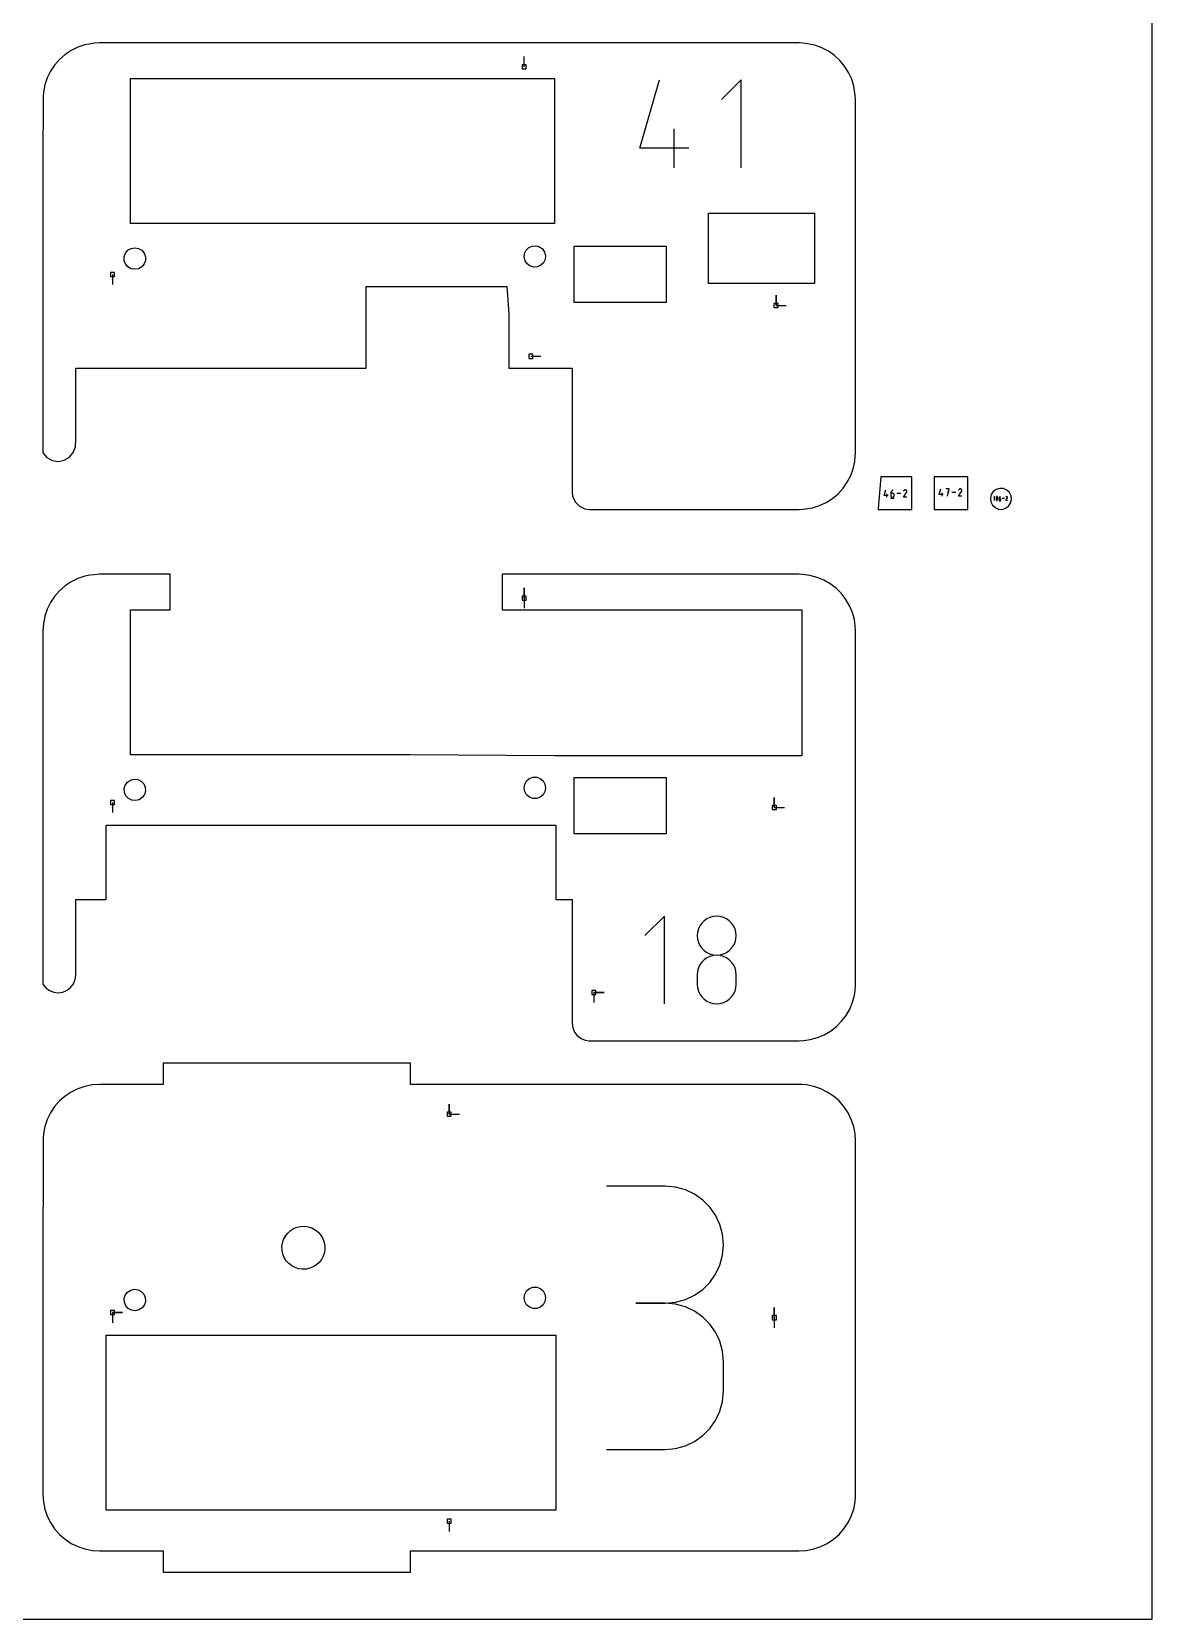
# Model space of a CAD drawing. Extents: x 0 to 400, y 0 to 400.
# Drawn here: x 241.4 to 400, y 0 to 224.6 of the extents above; entities that cross this region are included whole.
import ezdxf

# ---------------------------------------------------------------- set-up
doc = ezdxf.new("R2010")
doc.units = 0

msp = doc.modelspace()

# ---------------------------------------------------------------- linework, layer by layer
at = {"layer": 'annotation', "color": 1}
for p, q in [((311.11311, 219.651204), (311.11311, 221.079954)), ((327.50184, 208.132942), (330.25623, 217.792783)), ((341.818477, 217.792783), (339.057076, 215.030603)), ((341.818477, 205.371541), (341.818477, 217.792783)), ((332.33137, 205.371541), (332.33137, 210.888112)), ((334.398721, 208.132942), (327.50184, 208.132942)), ((252.850612, 190.255632), (252.850612, 188.826882)), ((346.755607, 185.887783), (346.755607, 187.316533)), ((346.755607, 185.887783), (346.755607, 187.316533)), ((346.755607, 187.316533), (346.755607, 185.887783)), ((346.755607, 185.887783), (348.184357, 185.887783)), ((312.040513, 178.684383), (313.469263, 178.684383)), ((362.047242, 158.976022), (362.275859, 159.777797)), ((363.050075, 159.518721), (363.02617, 159.455329)), ((363.082471, 159.577722), (363.050075, 159.518721)), ((363.122741, 159.631502), (363.082471, 159.577722)), ((363.170267, 159.679229), (363.122741, 159.631502)), ((363.22443, 159.720074), (363.170267, 159.679229)), ((363.284614, 159.753207), (363.22443, 159.720074)), ((363.350199, 159.777797), (363.284614, 159.753207)), ((363.350199, 159.777797), (363.350199, 159.777797)), ((364.831922, 159.663157), (364.801858, 159.605486)), ((364.85578, 159.696989), (364.831922, 159.663157)), ((364.884405, 159.72523), (364.85578, 159.696989)), ((364.916925, 159.747655), (364.884405, 159.72523)), ((364.952471, 159.764038), (364.916925, 159.747655)), ((364.990171, 159.774153), (364.952471, 159.764038)), ((365.029155, 159.777772), (364.990171, 159.774153)), ((365.068553, 159.774671), (365.029155, 159.777772)), ((365.107493, 159.764623), (365.068553, 159.774671)), ((365.145106, 159.747402), (365.107493, 159.764623)), ((365.178747, 159.723514), (365.145106, 159.747402)), ((365.145106, 159.747402), (365.145106, 159.747402)), ((365.206874, 159.694848), (365.178747, 159.723514)), ((365.229238, 159.662283), (365.206874, 159.694848)), ((365.228381, 159.434217), (365.24585, 159.471726)), ((365.245588, 159.626698), (365.229238, 159.662283)), ((365.255675, 159.588972), (365.245588, 159.626698)), ((365.24585, 159.471726), (365.256056, 159.510607)), ((365.259247, 159.549982), (365.255675, 159.588972)), ((365.256056, 159.510607), (365.259247, 159.549982)), ((369.845343, 159.125179), (370.07396, 159.926955)), ((371.262836, 159.926955), (370.804373, 159.926955)), ((371.033637, 158.895981), (371.262836, 159.926955)), ((372.599895, 158.895972), (373.022991, 159.577103)), ((372.630606, 159.812315), (372.600541, 159.754643)), ((372.654464, 159.846146), (372.630606, 159.812315)), ((372.683089, 159.874387), (372.654464, 159.846146)), ((372.715609, 159.896813), (372.683089, 159.874387)), ((372.751154, 159.913195), (372.715609, 159.896813)), ((372.788855, 159.92331), (372.751154, 159.913195)), ((372.827839, 159.926929), (372.788855, 159.92331)), ((372.867236, 159.923828), (372.827839, 159.926929)), ((372.906177, 159.91378), (372.867236, 159.923828)), ((372.94379, 159.896559), (372.906177, 159.91378)), ((372.977431, 159.872671), (372.94379, 159.896559)), ((372.94379, 159.896559), (372.94379, 159.896559)), ((373.005558, 159.844005), (372.977431, 159.872671)), ((373.027922, 159.81144), (373.005558, 159.844005)), ((373.022991, 159.577103), (373.023497, 159.577729)), ((373.022991, 159.577103), (373.022991, 159.577103)), ((373.023497, 159.577729), (373.023982, 159.57836)), ((373.023982, 159.57836), (373.024449, 159.579002)), ((373.024449, 159.579002), (373.024903, 159.57966)), ((373.024903, 159.57966), (373.025345, 159.580339)), ((373.025345, 159.580339), (373.025778, 159.581044)), ((373.025778, 159.581044), (373.026208, 159.581782)), ((373.026208, 159.581782), (373.026635, 159.582557)), ((373.026635, 159.582557), (373.027064, 159.583374)), ((373.027064, 159.583374), (373.044534, 159.620883)), ((373.027064, 159.583374), (373.027064, 159.583374)), ((373.044272, 159.775856), (373.027922, 159.81144)), ((373.054358, 159.738129), (373.044272, 159.775856)), ((373.044534, 159.620883), (373.054739, 159.659764)), ((373.057931, 159.699139), (373.054358, 159.738129)), ((373.054739, 159.659764), (373.057931, 159.699139)), ((362.619689, 158.976022), (362.047242, 158.976022)), ((362.448097, 158.746824), (362.448097, 159.204704)), ((362.97763, 158.617952), (363.493117, 158.617952)), ((363.011373, 159.388375), (363.006304, 159.318689)), ((363.006304, 159.318689), (363.006304, 158.976022)), ((363.235244, 159.318689), (363.006304, 159.318689)), ((363.006304, 158.976022), (363.006304, 158.976022)), ((363.006304, 158.976022), (363.01, 158.934838)), ((363.01, 158.934838), (363.020654, 158.89607)), ((363.02617, 159.455329), (363.011373, 159.388375)), ((363.020654, 158.89607), (363.037613, 158.860366)), ((363.037613, 158.860366), (363.060225, 158.828375)), ((363.060225, 158.828375), (363.087838, 158.800746)), ((363.087838, 158.800746), (363.119798, 158.778128)), ((363.119798, 158.778128), (363.155454, 158.761169)), ((363.155454, 158.761169), (363.194154, 158.750518)), ((363.194154, 158.750518), (363.235244, 158.746824)), ((363.27642, 159.315014), (363.235244, 159.318689)), ((363.235244, 158.746824), (363.27642, 158.750518)), ((363.235244, 158.746824), (363.235244, 158.746824)), ((363.315164, 159.304417), (363.27642, 159.315014)), ((363.27642, 158.750518), (363.315164, 158.761169)), ((363.350834, 159.287535), (363.315164, 159.304417)), ((363.315164, 158.761169), (363.350834, 158.778128)), ((363.382783, 159.265009), (363.350834, 159.287535)), ((363.350834, 158.778128), (363.382783, 158.800746)), ((363.410369, 159.237477), (363.382783, 159.265009)), ((363.382783, 158.800746), (363.410369, 158.828375)), ((363.432947, 159.205578), (363.410369, 159.237477)), ((363.410369, 158.828375), (363.432947, 158.860366)), ((363.449871, 159.169951), (363.432947, 159.205578)), ((363.432947, 158.860366), (363.449871, 158.89607)), ((363.460499, 159.131236), (363.449871, 159.169951)), ((363.449871, 158.89607), (363.460499, 158.934838)), ((363.464184, 159.090072), (363.460499, 159.131236)), ((363.460499, 158.934838), (363.464184, 158.976022)), ((363.464184, 158.976022), (363.464184, 159.090072)), ((363.464184, 159.090072), (363.464184, 159.090072)), ((364.414615, 159.262311), (363.850896, 159.262311)), ((364.801211, 158.746815), (365.224308, 159.427946)), ((365.259091, 158.746815), (364.801211, 158.746815)), ((365.224308, 159.427946), (365.224813, 159.428572)), ((365.224308, 159.427946), (365.224308, 159.427946)), ((365.224813, 159.428572), (365.225298, 159.429203)), ((365.225298, 159.429203), (365.225766, 159.429845)), ((365.225766, 159.429845), (365.226219, 159.430503)), ((365.226219, 159.430503), (365.226661, 159.431182)), ((365.226661, 159.431182), (365.227095, 159.431887)), ((365.227095, 159.431887), (365.227524, 159.432625)), ((365.227524, 159.432625), (365.227952, 159.4334)), ((365.227952, 159.4334), (365.228381, 159.434217)), ((365.228381, 159.434217), (365.228381, 159.434217)), ((370.417791, 159.125179), (369.845343, 159.125179)), ((370.246199, 158.895981), (370.246199, 159.353861)), ((371.262836, 159.467846), (371.033637, 159.467846)), ((372.213299, 159.411468), (371.64958, 159.411468)), ((373.057775, 158.895972), (372.599895, 158.895972)), ((377.688707, 158.834412), (377.568646, 158.714317)), ((377.688707, 158.294358), (377.688707, 158.834412)), ((377.896427, 158.641764), (377.891252, 158.590044)), ((377.891252, 158.590044), (377.891252, 158.53811)), ((377.891252, 158.53811), (377.896427, 158.486362)), ((377.906778, 158.692871), (377.896427, 158.641764)), ((377.896427, 158.486362), (377.906778, 158.4352)), ((377.922305, 158.742965), (377.906778, 158.692871)), ((377.906778, 158.4352), (377.922305, 158.385023)), ((377.943006, 158.791648), (377.922305, 158.742965)), ((377.922305, 158.385023), (377.943006, 158.336229)), ((377.949978, 158.803241), (377.943006, 158.791648)), ((377.943006, 158.791648), (377.943006, 158.791648)), ((377.943006, 158.336229), (377.943006, 158.336229)), ((377.943006, 158.336229), (377.945642, 158.331316)), ((377.945642, 158.331316), (377.948619, 158.326632)), ((377.948619, 158.326632), (377.951925, 158.322193)), ((377.958666, 158.813121), (377.949978, 158.803241)), ((377.951925, 158.322193), (377.955547, 158.318012)), ((377.955547, 158.318012), (377.959472, 158.314104)), ((377.968784, 158.821191), (377.958666, 158.813121)), ((377.959472, 158.314104), (377.963688, 158.310482)), ((377.963688, 158.310482), (377.968183, 158.307162)), ((377.968183, 158.307162), (377.972944, 158.304157)), ((377.980042, 158.827356), (377.968784, 158.821191)), ((377.972944, 158.304157), (377.977958, 158.301481)), ((377.977958, 158.301481), (377.977958, 158.301481)), ((377.977958, 158.301481), (377.990509, 158.296789)), ((377.992155, 158.831521), (377.980042, 158.827356)), ((377.990509, 158.296789), (378.003382, 158.294458)), ((378.004834, 158.833589), (377.992155, 158.831521)), ((378.003382, 158.294458), (378.016285, 158.294393)), ((378.017791, 158.833466), (378.004834, 158.833589)), ((378.016285, 158.294393), (378.028927, 158.296498)), ((378.030739, 158.831055), (378.017791, 158.833466)), ((378.028927, 158.296498), (378.041017, 158.30068)), ((378.04339, 158.826261), (378.030739, 158.831055)), ((378.041017, 158.30068), (378.052264, 158.306842)), ((378.048233, 158.823716), (378.04339, 158.826261)), ((378.04339, 158.826261), (378.04339, 158.826261)), ((378.052881, 158.820793), (378.048233, 158.823716)), ((378.052264, 158.306842), (378.062377, 158.31489)), ((378.05731, 158.817514), (378.052881, 158.820793)), ((378.061498, 158.813904), (378.05731, 158.817514)), ((378.065423, 158.809985), (378.061498, 158.813904)), ((378.062377, 158.31489), (378.071065, 158.324729)), ((378.069062, 158.80578), (378.065423, 158.809985)), ((378.072392, 158.801312), (378.069062, 158.80578)), ((378.071065, 158.324729), (378.078037, 158.336263)), ((378.075392, 158.796605), (378.072392, 158.801312)), ((378.078037, 158.791682), (378.075392, 158.796605)), ((378.098839, 158.742899), (378.078037, 158.791682)), ((378.078037, 158.791682), (378.078037, 158.791682)), ((378.078037, 158.336263), (378.098839, 158.384956)), ((378.078037, 158.336263), (378.078037, 158.336263)), ((378.114441, 158.692729), (378.098839, 158.742899)), ((378.098839, 158.384956), (378.114441, 158.435058)), ((378.124842, 158.641572), (378.114441, 158.692729)), ((378.114441, 158.435058), (378.124842, 158.48617)), ((378.130043, 158.589827), (378.124842, 158.641572)), ((378.124842, 158.48617), (378.130043, 158.537893)), ((378.130043, 158.537893), (378.130043, 158.589827)), ((378.317502, 158.226851), (378.587529, 158.226851)), ((378.335178, 158.630421), (378.332522, 158.593917)), ((378.332522, 158.593917), (378.332522, 158.414419)), ((378.452448, 158.593917), (378.332522, 158.593917)), ((378.332522, 158.414419), (378.332522, 158.414419)), ((378.332522, 158.414419), (378.334459, 158.392845)), ((378.334459, 158.392845), (378.340039, 158.372537)), ((378.342928, 158.665493), (378.335178, 158.630421)), ((378.340039, 158.372537), (378.348923, 158.353834)), ((378.355451, 158.6987), (378.342928, 158.665493)), ((378.348923, 158.353834), (378.360768, 158.337077)), ((378.372421, 158.729607), (378.355451, 158.6987)), ((378.360768, 158.337077), (378.375232, 158.322604)), ((378.393516, 158.757778), (378.372421, 158.729607)), ((378.375232, 158.322604), (378.391974, 158.310756)), ((378.391974, 158.310756), (378.410652, 158.301872)), ((378.418411, 158.782779), (378.393516, 158.757778)), ((378.410652, 158.301872), (378.430924, 158.296293)), ((378.446783, 158.804175), (378.418411, 158.782779)), ((378.430924, 158.296293), (378.452448, 158.294358)), ((378.478309, 158.821531), (378.446783, 158.804175)), ((378.474017, 158.591993), (378.452448, 158.593917)), ((378.452448, 158.294358), (378.474017, 158.296293)), ((378.452448, 158.294358), (378.452448, 158.294358)), ((378.494312, 158.586441), (378.474017, 158.591993)), ((378.474017, 158.296293), (378.494312, 158.301872)), ((378.512665, 158.834412), (378.478309, 158.821531)), ((378.512997, 158.577598), (378.494312, 158.586441)), ((378.494312, 158.301872), (378.512997, 158.310756)), ((378.512665, 158.834412), (378.512665, 158.834412)), ((378.529733, 158.565798), (378.512997, 158.577598)), ((378.512997, 158.310756), (378.529733, 158.322604)), ((378.544184, 158.551376), (378.529733, 158.565798)), ((378.529733, 158.322604), (378.544184, 158.337077)), ((378.55601, 158.534667), (378.544184, 158.551376)), ((378.544184, 158.337077), (378.55601, 158.353834)), ((378.564876, 158.516004), (378.55601, 158.534667)), ((378.55601, 158.353834), (378.564876, 158.372537)), ((378.570443, 158.495724), (378.564876, 158.516004)), ((378.564876, 158.372537), (378.570443, 158.392845)), ((378.572373, 158.474161), (378.570443, 158.495724)), ((378.570443, 158.392845), (378.572373, 158.414419)), ((378.572373, 158.414419), (378.572373, 158.474161)), ((378.572373, 158.474161), (378.572373, 158.474161)), ((379.070237, 158.564385), (378.774944, 158.564385)), ((379.272747, 158.294353), (379.494377, 158.651149)), ((379.512598, 158.294353), (379.272747, 158.294353)), ((379.288834, 158.77436), (379.273086, 158.74415)), ((379.301332, 158.792082), (379.288834, 158.77436)), ((379.316327, 158.806876), (379.301332, 158.792082)), ((379.333362, 158.818623), (379.316327, 158.806876)), ((379.351981, 158.827204), (379.333362, 158.818623)), ((379.37173, 158.832503), (379.351981, 158.827204)), ((379.392151, 158.834399), (379.37173, 158.832503)), ((379.412789, 158.832774), (379.392151, 158.834399)), ((379.433187, 158.827511), (379.412789, 158.832774)), ((379.45289, 158.81849), (379.433187, 158.827511)), ((379.470512, 158.805976), (379.45289, 158.81849)), ((379.45289, 158.81849), (379.45289, 158.81849)), ((379.485245, 158.790961), (379.470512, 158.805976)), ((379.49696, 158.773902), (379.485245, 158.790961)), ((379.494377, 158.651149), (379.494642, 158.651477)), ((379.494377, 158.651149), (379.494377, 158.651149)), ((379.494642, 158.651477), (379.494896, 158.651808)), ((379.494896, 158.651808), (379.495141, 158.652144)), ((379.495141, 158.652144), (379.495379, 158.652489)), ((379.495379, 158.652489), (379.49561, 158.652844)), ((379.49561, 158.652844), (379.495838, 158.653214)), ((379.495838, 158.653214), (379.496062, 158.6536)), ((379.496062, 158.6536), (379.496286, 158.654006)), ((379.496286, 158.654006), (379.496511, 158.654435)), ((379.496511, 158.654435), (379.505662, 158.674083)), ((379.496511, 158.654435), (379.496511, 158.654435)), ((379.505525, 158.755262), (379.49696, 158.773902)), ((379.510808, 158.735499), (379.505525, 158.755262)), ((379.505662, 158.674083), (379.511008, 158.69445)), ((379.51268, 158.715075), (379.510808, 158.735499)), ((379.511008, 158.69445), (379.51268, 158.715075)), ((311.11311, 144.476201), (311.11311, 145.904951)), ((311.11311, 144.476201), (311.11311, 145.904951)), ((311.11311, 145.904951), (311.11311, 144.476201)), ((311.11311, 144.476201), (311.11311, 143.047452)), ((252.850612, 115.55688), (252.850612, 114.12813)), ((346.517482, 114.842505), (346.517482, 116.271255)), ((346.517482, 114.842505), (346.517482, 116.271255)), ((346.517482, 116.271255), (346.517482, 114.842505)), ((346.517482, 114.842505), (347.946232, 114.842505)), ((330.953786, 99.48847), (328.192385, 96.72629)), ((330.953786, 87.067229), (330.953786, 99.48847)), ((336.978402, 99.096208), (336.593365, 98.823975)), ((337.408021, 99.300431), (336.978402, 99.096208)), ((337.874383, 99.428753), (337.408021, 99.300431)), ((338.369647, 99.473281), (337.874383, 99.428753)), ((338.86491, 99.428753), (338.369647, 99.473281)), ((338.369647, 99.473281), (338.369647, 99.473281)), ((339.331273, 99.300431), (338.86491, 99.428753)), ((339.760892, 99.096208), (339.331273, 99.300431)), ((340.145929, 98.823975), (339.760892, 99.096208)), ((335.655869, 97.212789), (335.611362, 96.71889)), ((335.611362, 96.71889), (335.611362, 96.71889)), ((335.611362, 96.71889), (335.655895, 96.222672)), ((335.784164, 97.678139), (335.655869, 97.212789)), ((335.988406, 98.107048), (335.784164, 97.678139)), ((336.260753, 98.491624), (335.988406, 98.107048)), ((336.593365, 98.823975), (336.260753, 98.491624)), ((340.478541, 98.491624), (340.145929, 98.823975)), ((340.750888, 98.107048), (340.478541, 98.491624)), ((340.95513, 97.678139), (340.750888, 98.107048)), ((341.083425, 97.212789), (340.95513, 97.678139)), ((341.083399, 96.222672), (341.127932, 96.71889)), ((341.127932, 96.71889), (341.083425, 97.212789)), ((341.127932, 96.71889), (341.127932, 96.71889)), ((335.655895, 96.222672), (335.784254, 95.755516)), ((335.784254, 95.755516), (335.988579, 95.32525)), ((335.988579, 95.32525), (336.261009, 94.939702)), ((336.261009, 94.939702), (336.593686, 94.6067)), ((336.593686, 94.6067), (336.978748, 94.334071)), ((339.760546, 94.334071), (340.145608, 94.6067)), ((340.145608, 94.6067), (340.478284, 94.939702)), ((340.478284, 94.939702), (340.750715, 95.32525)), ((340.750715, 95.32525), (340.95504, 95.755516)), ((340.95504, 95.755516), (341.083399, 96.222672)), ((335.784164, 92.15827), (335.655869, 91.691295)), ((335.988406, 92.588401), (335.784164, 92.15827)), ((336.260753, 92.973852), (335.988406, 92.588401)), ((336.593365, 93.306789), (336.260753, 92.973852)), ((336.978402, 93.579378), (336.593365, 93.306789)), ((337.408021, 93.783784), (336.978402, 93.579378)), ((336.978748, 94.334071), (337.408335, 94.129645)), ((337.874383, 93.912173), (337.408021, 93.783784)), ((337.408335, 94.129645), (337.874589, 94.001249)), ((338.369647, 93.95671), (337.874383, 93.912173)), ((337.874589, 94.001249), (338.369647, 93.95671)), ((338.369647, 93.95671), (338.864705, 94.001249)), ((338.86491, 93.912199), (338.369647, 93.95671)), ((338.369647, 93.95671), (338.369647, 93.95671)), ((338.369647, 93.95671), (338.369647, 93.95671)), ((338.864705, 94.001249), (339.330958, 94.129645)), ((339.331273, 93.783874), (338.86491, 93.912199)), ((339.330958, 94.129645), (339.760546, 94.334071)), ((339.760892, 93.579551), (339.331273, 93.783874)), ((340.145929, 93.307045), (339.760892, 93.579551)), ((340.478541, 92.974172), (340.145929, 93.307045)), ((340.750888, 92.588747), (340.478541, 92.974172)), ((340.95513, 92.158585), (340.750888, 92.588747)), ((341.083425, 91.6915), (340.95513, 92.158585)), ((335.655869, 91.691295), (335.611362, 91.195309)), ((335.611362, 91.195309), (335.611362, 89.82123)), ((341.127932, 91.195309), (341.083425, 91.6915)), ((341.127932, 89.82123), (341.127932, 91.195309)), ((341.127932, 91.195309), (341.127932, 91.195309)), ((320.99474, 88.680628), (322.42349, 88.680628)), ((320.99474, 88.680628), (322.42349, 88.680628)), ((322.42349, 88.680628), (320.99474, 88.680628)), ((320.99474, 88.680628), (320.99474, 87.251878)), ((335.611362, 89.82123), (335.611362, 89.82123)), ((335.611362, 89.82123), (335.655895, 89.325279)), ((335.655895, 89.325279), (335.784254, 88.858839)), ((335.784254, 88.858839), (335.988579, 88.42961)), ((335.988579, 88.42961), (336.261009, 88.04529)), ((336.261009, 88.04529), (336.593686, 87.713581)), ((336.593686, 87.713581), (336.978748, 87.442181)), ((339.760546, 87.442181), (340.145608, 87.713581)), ((340.145608, 87.713581), (340.478284, 88.04529)), ((340.478284, 88.04529), (340.750715, 88.42961)), ((340.750715, 88.42961), (340.95504, 88.858839)), ((340.95504, 88.858839), (341.083399, 89.325279)), ((341.083399, 89.325279), (341.127932, 89.82123)), ((336.978748, 87.442181), (337.408335, 87.238791)), ((337.408335, 87.238791), (337.874589, 87.111111)), ((337.874589, 87.111111), (338.369647, 87.066839)), ((338.369647, 87.066839), (338.864705, 87.111111)), ((338.369647, 87.066839), (338.369647, 87.066839)), ((338.864705, 87.111111), (339.330958, 87.238791)), ((339.330958, 87.238791), (339.760546, 87.442181)), ((300.517484, 71.467502), (300.517484, 72.896252)), ((300.517484, 71.467502), (300.517484, 72.896252)), ((300.517484, 72.896252), (300.517484, 71.467502)), ((300.517484, 71.467502), (301.946234, 71.467502)), ((331.062739, 61.256131), (322.787883, 61.256131)), ((332.550991, 61.122548), (331.062739, 61.256131)), ((333.951385, 60.737583), (332.550991, 61.122548)), ((335.240629, 60.124913), (333.951385, 60.737583)), ((336.39543, 59.308214), (335.240629, 60.124913)), ((337.392498, 58.311162), (336.39543, 59.308214)), ((338.20854, 57.157435), (337.392498, 58.311162)), ((338.820264, 55.870707), (338.20854, 57.157435)), ((339.20438, 54.474657), (338.820264, 55.870707)), ((339.337594, 52.99296), (339.20438, 54.474657)), ((339.20438, 51.504306), (339.337594, 52.99296)), ((339.337594, 52.99296), (339.337594, 52.99296)), ((338.20854, 48.81204), (338.820264, 50.102839)), ((338.820264, 50.102839), (339.20438, 51.504306)), ((336.39543, 46.656389), (337.392498, 47.655396)), ((337.392498, 47.655396), (338.20854, 48.81204)), ((332.550991, 44.840035), (333.951385, 45.225224)), ((333.951385, 45.225224), (335.240629, 45.838503)), ((335.240629, 45.838503), (336.39543, 46.656389)), ((252.850612, 43.381876), (254.279362, 43.381876)), ((252.850612, 43.381876), (254.279362, 43.381876)), ((254.279362, 43.381876), (252.850612, 43.381876)), ((252.850612, 43.381876), (252.850612, 41.953126)), ((331.062739, 44.70642), (326.919469, 44.70642)), ((326.919469, 44.70642), (331.062739, 44.70642)), ((331.062739, 44.70642), (332.550991, 44.840035)), ((332.550991, 44.572837), (331.062739, 44.70642)), ((331.062739, 44.70642), (331.062739, 44.70642)), ((333.951385, 44.187872), (332.550991, 44.572837)), ((335.240629, 43.575202), (333.951385, 44.187872)), ((336.39543, 42.758503), (335.240629, 43.575202)), ((337.392498, 41.761451), (336.39543, 42.758503)), ((346.517482, 42.667501), (346.517482, 44.096251)), ((346.517482, 42.667501), (346.517482, 44.096251)), ((346.517482, 44.096251), (346.517482, 42.667501)), ((338.20854, 40.607724), (337.392498, 41.761451)), ((338.820264, 39.320996), (338.20854, 40.607724)), ((346.517482, 42.667501), (346.517482, 41.238751)), ((251.963587, 40.197403), (252.887723, 40.197453)), ((251.963673, 38.002752), (251.963587, 40.197403)), ((252.887723, 40.197453), (314.918904, 40.197489)), ((314.918904, 40.197489), (315.426595, 40.19741)), ((315.426595, 40.19741), (315.593595, 40.197434)), ((315.593595, 40.197434), (315.5936, 38.002897)), ((339.20438, 37.924946), (338.820264, 39.320996)), ((251.963608, 18.415052), (251.963673, 38.002752)), ((315.5936, 38.002897), (315.593636, 18.414997)), ((339.337594, 36.443249), (339.20438, 37.924946)), ((339.337594, 32.299979), (339.337594, 36.443249)), ((339.337594, 36.443249), (339.337594, 36.443249)), ((339.20438, 30.817666), (339.337594, 32.299979)), ((338.20854, 28.134465), (338.820264, 29.421289)), ((338.820264, 29.421289), (339.20438, 30.817666)), ((336.39543, 25.983955), (337.392498, 26.980815)), ((337.392498, 26.980815), (338.20854, 28.134465)), ((333.951385, 24.555086), (335.240629, 25.167506)), ((335.240629, 25.167506), (336.39543, 25.983955)), ((322.787883, 24.036808), (331.062739, 24.036808)), ((331.062739, 24.036808), (332.550991, 24.170314)), ((331.062739, 24.036808), (331.062739, 24.036808)), ((332.550991, 24.170314), (333.951385, 24.555086)), ((251.963673, 15.452439), (251.963608, 18.415052)), ((315.593636, 18.414997), (315.59351, 15.452384)), ((302.332394, 15.452427), (251.963673, 15.452439)), ((300.517484, 13.8675), (300.517484, 12.43875)), ((315.59351, 15.452384), (302.332394, 15.452427))]:
    msp.add_line(p, q, dxfattribs=at)
at = {"layer": 'boundary', "color": 5}
for p, q in [((247.956019, 222.408547), (247.017486, 221.945715)), ((248.946934, 222.744918), (247.956019, 222.408547)), ((249.568909, 222.868636), (248.946934, 222.744918)), ((250.272018, 222.968649), (249.568909, 222.868636)), ((251.01749, 223.017509), (250.272018, 222.968649)), ((253.173171, 223.017509), (251.01749, 223.017509)), ((260.690557, 223.017509), (253.173171, 223.017509)), ((261.409805, 223.017509), (260.690557, 223.017509)), ((306.873228, 223.017509), (261.409805, 223.017509)), ((308.126191, 223.017509), (306.873228, 223.017509)), ((308.702271, 223.017509), (308.126191, 223.017509)), ((350.017488, 223.017509), (308.702271, 223.017509)), ((350.583361, 222.98042), (350.017488, 223.017509)), ((351.233776, 222.91484), (350.583361, 222.98042)), ((352.254177, 222.688521), (351.233776, 222.91484)), ((353.236314, 222.330946), (352.254177, 222.688521)), ((245.360634, 220.674366), (244.670663, 219.887601)), ((246.147396, 221.36434), (245.360634, 220.674366)), ((247.017486, 221.945715), (246.147396, 221.36434)), ((354.163367, 221.848239), (353.236314, 222.330946)), ((355.01949, 221.248656), (354.163367, 221.848239)), ((355.790019, 220.542453), (355.01949, 221.248656)), ((356.461787, 219.741718), (355.790019, 220.542453)), ((243.62645, 218.078978), (243.290079, 217.088063)), ((244.089285, 219.017511), (243.62645, 218.078978)), ((244.670663, 219.887601), (244.089285, 219.017511)), ((357.023285, 218.860153), (356.461787, 219.741718)), ((357.464916, 217.912837), (357.023285, 218.860153)), ((357.779119, 216.915981), (357.464916, 217.912837)), ((243.085931, 216.06172), (243.045794, 215.449376)), ((243.290079, 217.088063), (243.085931, 216.06172)), ((357.980391, 215.583384), (357.779119, 216.915981)), ((243.045794, 215.449376), (243.017488, 206.031568)), ((358.017481, 215.01751), (357.980391, 215.583384)), ((358.017481, 201.469606), (358.017481, 215.01751)), ((243.017488, 206.031568), (243.017488, 165.017505)), ((358.017481, 165.017505), (358.017481, 201.469606)), ((288.744885, 188.016715), (288.744885, 188.557386)), ((288.744885, 188.557386), (297.84833, 188.557386)), ((288.744885, 186.176487), (288.744885, 188.016715)), ((297.84833, 188.557386), (308.661745, 188.557386)), ((308.661745, 188.557386), (308.944888, 184.713615)), ((288.744885, 181.191357), (288.744885, 186.176487)), ((308.944888, 184.713615), (308.944888, 181.591703)), ((288.744885, 177.017508), (288.744885, 181.191357)), ((308.944888, 181.591703), (308.944888, 177.017508)), ((247.652506, 167.075539), (247.652506, 177.017508)), ((247.652506, 177.017508), (249.361349, 177.017508)), ((249.361349, 177.017508), (254.284677, 177.017508)), ((254.284677, 177.017508), (273.382917, 177.017508)), ((273.382917, 177.017508), (282.572928, 177.017508)), ((282.572928, 177.017508), (288.744885, 177.017508)), ((308.944888, 177.017508), (311.580319, 177.017508)), ((311.580319, 177.017508), (316.985256, 177.017508)), ((316.985256, 177.017508), (317.899115, 177.017508)), ((317.899115, 177.017508), (317.899115, 175.77871)), ((317.899115, 175.77871), (317.899115, 159.517506)), ((247.609309, 165.865665), (247.652506, 167.075539)), ((243.017488, 165.017505), (243.054376, 164.967297)), ((243.054376, 164.967297), (243.568365, 164.386551)), ((243.568365, 164.386551), (244.317147, 163.96384)), ((244.317147, 163.96384), (245.164906, 163.82006)), ((245.164906, 163.82006), (246.011186, 163.97224)), ((246.011186, 163.97224), (246.755747, 164.402358)), ((246.755747, 164.402358), (247.310351, 165.05945)), ((247.310351, 165.05945), (247.609309, 165.865665)), ((357.91481, 163.801218), (357.980391, 164.451633)), ((357.980391, 164.451633), (358.017481, 165.017505)), ((356.848208, 160.871625), (357.330918, 161.79868)), ((357.330918, 161.79868), (357.688493, 162.780815)), ((357.688493, 162.780815), (357.91481, 163.801218)), ((317.899115, 159.517506), (317.977192, 158.902513)), ((355.542424, 159.244969), (356.248627, 160.015506)), ((356.248627, 160.015506), (356.848208, 160.871625)), ((361.596397, 161.656274), (361.192481, 157.141997)), ((365.965031, 161.656274), (361.596397, 161.656274)), ((365.965031, 157.553632), (365.965031, 161.656274)), ((373.235751, 161.656274), (369.140031, 161.656274)), ((369.140031, 161.656274), (369.140031, 158.279863)), ((373.912581, 161.656274), (373.235751, 161.656274)), ((373.912581, 161.020654), (373.912581, 161.656274)), ((373.912581, 157.017504), (373.912581, 161.020654)), ((377.504545, 159.547717), (377.217508, 159.115168)), ((377.922213, 159.856008), (377.504545, 159.547717)), ((378.420135, 160.002855), (377.922213, 159.856008)), ((378.938253, 159.970548), (378.420135, 160.002855)), ((379.414075, 159.762982), (378.938253, 159.970548)), ((379.790209, 159.405193), (379.414075, 159.762982)), ((317.977192, 158.902513), (318.333591, 158.111257)), ((318.333591, 158.111257), (318.939124, 157.489613)), ((318.939124, 157.489613), (319.720751, 157.112565)), ((350.583361, 157.054595), (351.915954, 157.25587)), ((351.915954, 157.25587), (352.912814, 157.570075)), ((352.912814, 157.570075), (353.860126, 158.011702)), ((353.860126, 158.011702), (354.741695, 158.573201)), ((354.741695, 158.573201), (355.542424, 159.244969)), ((365.965031, 157.017504), (365.965031, 157.553632)), ((369.140031, 158.279863), (369.140031, 157.017504)), ((377.217508, 159.115168), (377.095719, 158.610532)), ((377.095719, 158.610532), (377.153874, 158.094675)), ((377.153874, 158.094675), (377.384953, 157.629818)), ((377.384953, 157.629818), (377.761087, 157.272027)), ((377.761087, 157.272027), (378.23691, 157.064462)), ((379.252949, 157.179001), (379.670617, 157.487293)), ((379.670617, 157.487293), (379.957654, 157.919843)), ((380.021288, 158.940336), (379.790209, 159.405193)), ((379.957654, 157.919843), (380.079443, 158.424479)), ((380.079443, 158.424479), (380.021288, 158.940336)), ((319.720751, 157.112565), (320.306571, 157.021545)), ((320.306571, 157.021545), (322.16432, 157.017504)), ((322.16432, 157.017504), (350.017488, 157.017504)), ((350.017488, 157.017504), (350.583361, 157.054595)), ((361.192481, 157.141997), (361.208111, 157.017504)), ((361.208111, 157.017504), (365.965031, 157.017504)), ((369.140031, 157.017504), (369.298518, 157.017504)), ((369.298518, 157.017504), (373.235751, 157.017504)), ((373.235751, 157.017504), (373.912581, 157.017504)), ((378.23691, 157.064462), (378.755027, 157.032155)), ((378.755027, 157.032155), (379.252949, 157.179001)), ((246.147396, 146.189338), (245.360634, 145.499363)), ((247.017486, 146.770713), (246.147396, 146.189338)), ((247.956019, 147.233545), (247.017486, 146.770713)), ((248.946934, 147.569916), (247.956019, 147.233545)), ((249.62737, 147.705263), (248.946934, 147.569916)), ((250.204036, 147.789192), (249.62737, 147.705263)), ((251.01749, 147.842507), (250.204036, 147.789192)), ((259.876054, 147.842507), (251.01749, 147.842507)), ((261.017488, 147.842507), (259.876054, 147.842507)), ((261.017488, 147.103258), (261.017488, 147.842507)), ((261.017488, 142.809327), (261.017488, 147.103258)), ((331.707568, 147.842507), (308.017485, 147.842507)), ((308.017485, 147.842507), (308.017485, 143.548576)), ((350.017488, 147.842507), (331.707568, 147.842507)), ((350.89704, 147.784859), (350.017488, 147.842507)), ((351.547209, 147.677493), (350.89704, 147.784859)), ((352.556794, 147.410794), (351.547209, 147.677493)), ((353.52293, 147.0146), (352.556794, 147.410794)), ((354.429085, 146.495691), (353.52293, 147.0146)), ((355.259757, 145.862943), (354.429085, 146.495691)), ((244.089285, 143.842509), (243.62645, 142.903976)), ((244.670663, 144.712599), (244.089285, 143.842509)), ((245.360634, 145.499363), (244.670663, 144.712599)), ((356.000731, 145.127181), (355.259757, 145.862943)), ((356.639332, 144.301), (356.000731, 145.127181)), ((357.16463, 143.398533), (356.639332, 144.301)), ((243.221276, 141.567156), (243.085931, 140.886718)), ((243.290079, 141.91306), (243.221276, 141.567156)), ((243.62645, 142.903976), (243.290079, 141.91306)), ((255.408928, 128.106117), (255.408928, 142.809327)), ((255.408928, 142.809327), (260.318139, 142.809327)), ((260.318139, 142.809327), (261.017488, 142.809327)), ((308.017485, 143.548576), (308.017485, 142.809326)), ((308.017485, 142.809326), (311.184666, 142.809327)), ((311.184666, 142.809327), (326.791071, 142.809327)), ((326.791071, 142.809327), (350.408931, 142.809327)), ((350.408931, 142.809327), (350.408931, 128.862578)), ((357.56764, 142.43522), (357.16463, 143.398533)), ((357.841463, 141.427545), (357.56764, 142.43522)), ((243.085931, 140.886718), (243.017488, 139.842508)), ((243.017488, 139.842508), (243.017488, 102.915642)), ((357.974243, 140.502174), (357.841463, 141.427545)), ((358.017481, 139.842508), (357.974243, 140.502174)), ((358.017481, 105.635919), (358.017481, 139.842508)), ((255.408928, 122.309325), (255.408928, 128.106117)), ((350.408931, 128.862578), (350.408931, 122.141224)), ((269.687442, 122.309325), (255.408928, 122.309325)), ((270.344833, 122.309325), (269.687442, 122.309325)), ((291.369247, 122.309325), (270.344833, 122.309325)), ((294.973632, 122.309325), (291.369247, 122.309325)), ((315.40892, 122.141224), (294.973632, 122.309325)), ((339.02678, 122.141224), (315.40892, 122.141224)), ((350.408931, 122.141224), (339.02678, 122.141224)), ((251.963611, 105.639355), (251.963611, 112.372383)), ((251.963611, 112.372383), (268.061566, 112.372383)), ((268.061566, 112.372383), (303.842806, 112.372383)), ((303.842806, 112.372383), (312.683684, 112.372384)), ((312.683684, 112.372384), (315.593611, 112.372384)), ((315.593611, 112.372384), (315.593611, 105.639355)), ((251.963611, 101.842506), (251.963611, 105.639355)), ((315.593611, 105.639355), (315.593611, 101.842506)), ((358.017481, 89.842503), (358.017481, 105.635919)), ((243.017488, 102.915642), (243.017488, 89.842503)), ((247.652506, 98.673526), (247.652506, 101.842506)), ((247.652506, 101.842506), (249.206998, 101.842506)), ((249.206998, 101.842506), (251.963611, 101.842506)), ((315.593611, 101.842506), (317.0678, 101.842506)), ((317.0678, 101.842506), (317.899115, 101.842506)), ((317.899115, 101.842506), (317.899115, 89.525726)), ((247.652506, 91.143146), (247.652506, 98.673526)), ((243.017488, 89.842503), (243.425727, 89.348267)), ((246.922814, 89.391168), (247.323438, 89.903358)), ((247.323438, 89.903358), (247.558622, 90.499698)), ((247.558622, 90.499698), (247.652506, 91.143146)), ((357.959831, 88.962952), (358.017481, 89.842503)), ((243.425727, 89.348267), (243.943527, 88.954916)), ((243.943527, 88.954916), (244.543126, 88.728182)), ((244.543126, 88.728182), (245.187843, 88.643395)), ((245.187843, 88.643395), (245.820956, 88.743858)), ((245.820956, 88.743858), (246.422851, 88.989955)), ((246.422851, 88.989955), (246.922814, 89.391168)), ((317.899115, 89.525726), (317.899115, 84.342504)), ((357.585768, 87.303197), (357.852465, 88.312782)), ((357.852465, 88.312782), (357.959831, 88.962952)), ((356.037916, 84.600235), (356.670664, 85.430907)), ((356.670664, 85.430907), (357.189573, 86.337061)), ((357.189573, 86.337061), (357.585768, 87.303197)), ((317.899115, 84.342504), (317.984298, 83.695457)), ((317.984298, 83.695457), (318.254099, 83.076804)), ((353.573509, 82.695357), (354.475977, 83.220653)), ((354.475977, 83.220653), (355.302157, 83.859256)), ((355.302157, 83.859256), (356.037916, 84.600235)), ((318.254099, 83.076804), (318.631345, 82.574737)), ((318.631345, 82.574737), (319.174325, 82.173869)), ((319.174325, 82.173869), (319.752063, 81.92769)), ((319.752063, 81.92769), (320.270044, 81.848138)), ((320.270044, 81.848138), (337.949688, 81.842502)), ((337.949688, 81.842502), (350.017488, 81.842502)), ((350.017488, 81.842502), (350.677152, 81.88574)), ((350.677152, 81.88574), (351.602521, 82.018522)), ((351.602521, 82.018522), (352.610197, 82.292348)), ((352.610197, 82.292348), (353.573509, 82.695357)), ((278.064358, 78.667502), (260.017483, 78.667502)), ((260.017483, 78.667502), (260.017483, 77.120626)), ((295.017487, 78.667502), (278.064358, 78.667502)), ((295.017487, 77.214376), (295.017487, 78.667502)), ((260.017483, 77.120626), (260.017482, 75.6675)), ((295.017487, 75.6675), (295.017487, 77.214376)), ((247.017486, 74.595706), (246.147396, 74.014331)), ((247.956019, 75.058538), (247.017486, 74.595706)), ((248.946934, 75.394909), (247.956019, 75.058538)), ((249.973274, 75.59906), (248.946934, 75.394909)), ((251.01749, 75.6675), (249.973274, 75.59906)), ((252.907734, 75.6675), (251.01749, 75.6675)), ((255.376862, 75.6675), (252.907734, 75.6675)), ((260.017482, 75.6675), (255.376862, 75.6675)), ((297.474805, 75.6675), (295.017487, 75.6675)), ((342.078458, 75.6675), (297.474805, 75.6675)), ((347.327404, 75.667501), (342.078458, 75.6675)), ((350.405158, 75.642092), (347.327404, 75.667501)), ((351.061695, 75.599061), (350.405158, 75.642092)), ((352.088035, 75.394909), (351.061695, 75.599061)), ((353.078956, 75.058538), (352.088035, 75.394909)), ((354.017483, 74.595706), (353.078956, 75.058538)), ((354.887579, 74.014331), (354.017483, 74.595706)), ((244.670663, 72.537592), (244.089285, 71.667502)), ((245.360634, 73.324357), (244.670663, 72.537592)), ((246.147396, 74.014331), (245.360634, 73.324357)), ((355.674334, 73.324357), (354.887579, 74.014331)), ((356.364312, 72.537592), (355.674334, 73.324357)), ((356.945684, 71.667502), (356.364312, 72.537592)), ((243.290079, 69.738054), (243.085931, 68.711711)), ((243.62645, 70.72897), (243.290079, 69.738054)), ((244.089285, 71.667502), (243.62645, 70.72897)), ((357.408519, 70.72897), (356.945684, 71.667502)), ((357.74489, 69.738054), (357.408519, 70.72897)), ((357.949038, 68.711711), (357.74489, 69.738054)), ((243.040988, 68.026036), (243.017488, 48.733593)), ((243.085931, 68.711711), (243.040988, 68.026036)), ((358.017481, 67.667501), (357.949038, 68.711711)), ((358.017481, 19.987857), (358.017481, 67.667501)), ((243.017488, 48.733593), (243.017488, 17.667496)), ((357.992071, 17.279827), (358.017481, 19.987857)), ((243.017488, 17.667496), (243.085931, 16.623291)), ((243.085931, 16.623291), (243.290079, 15.596948)), ((357.74489, 15.596948), (357.949038, 16.623291)), ((357.949038, 16.623291), (357.992071, 17.279827)), ((243.290079, 15.596948), (243.62645, 14.60603)), ((243.62645, 14.60603), (244.089285, 13.6675)), ((244.089285, 13.6675), (244.670663, 12.79741)), ((356.364312, 12.79741), (356.945684, 13.6675)), ((356.945684, 13.6675), (357.408519, 14.60603)), ((357.408519, 14.60603), (357.74489, 15.596948)), ((244.670663, 12.79741), (245.360634, 12.010645)), ((245.360634, 12.010645), (245.658564, 11.749366)), ((245.658564, 11.749366), (246.147396, 11.320668)), ((246.147396, 11.320668), (247.017486, 10.739293)), ((354.017483, 10.739293), (354.887579, 11.320668)), ((354.887579, 11.320668), (355.674334, 12.010645)), ((355.674334, 12.010645), (356.364312, 12.79741)), ((247.017486, 10.739293), (247.956019, 10.276464)), ((247.956019, 10.276464), (248.946934, 9.94009)), ((248.946934, 9.94009), (249.973274, 9.735939)), ((249.973274, 9.735939), (251.01749, 9.667496)), ((251.01749, 9.667496), (255.376862, 9.667496)), ((255.376862, 9.667496), (260.017482, 9.667495)), ((260.017482, 9.667495), (260.017482, 8.120623)), ((295.017487, 9.667495), (304.628955, 9.667496)), ((295.017487, 8.214373), (295.017487, 9.667495)), ((304.628955, 9.667496), (338.801659, 9.667496)), ((338.801659, 9.667496), (348.244493, 9.667496)), ((348.244493, 9.667496), (350.017488, 9.667496)), ((350.017488, 9.667496), (351.061695, 9.735939)), ((351.061695, 9.735939), (352.088034, 9.94009)), ((352.088034, 9.94009), (353.078956, 10.276464)), ((353.078956, 10.276464), (354.017483, 10.739293)), ((260.017482, 8.120623), (260.017482, 6.6675)), ((295.017487, 6.6675), (295.017487, 8.214373)), ((260.017482, 6.6675), (276.970612, 6.6675)), ((276.970612, 6.6675), (295.017487, 6.6675))]:
    msp.add_line(p, q, dxfattribs=at)
at = {"layer": 'frame', "color": 5}
for p, q in [((400, 0), (400, 400)), ((0, 0), (400, 0))]:
    msp.add_line(p, q, dxfattribs=at)
at = {"layer": 'hole', "color": 5}
for p, q in [((255.408928, 215.581118), (255.408928, 217.984329)), ((255.408928, 217.984329), (256.211329, 217.984329)), ((256.211329, 217.984329), (260.721914, 217.984329)), ((260.721914, 217.984329), (305.244989, 217.984329)), ((305.244989, 217.984329), (308.407018, 217.984329)), ((308.407018, 217.984329), (315.408921, 217.984329)), ((311.39886, 219.936954), (310.82736, 219.936954)), ((310.82736, 219.936954), (310.82736, 219.365454)), ((310.82736, 219.365454), (311.39886, 219.365454)), ((311.39886, 219.365454), (311.39886, 219.936954)), ((315.408921, 217.984329), (315.40892, 201.620988)), ((255.408928, 197.484327), (255.408928, 215.581118)), ((315.40892, 201.620988), (315.40892, 197.484327)), ((337.224277, 192.188045), (337.224277, 198.958436)), ((337.224277, 198.958436), (347.440218, 198.958436)), ((347.440218, 198.958436), (352.224285, 198.958436)), ((352.224285, 198.958436), (352.224285, 195.777025)), ((257.725918, 197.484327), (255.408928, 197.484327)), ((260.645434, 197.484327), (257.725918, 197.484327)), ((279.312914, 197.484327), (260.645434, 197.484327)), ((282.595751, 197.484327), (279.312914, 197.484327)), ((287.624336, 197.484327), (282.595751, 197.484327)), ((315.40892, 197.484327), (287.624336, 197.484327)), ((352.224285, 195.777025), (352.224285, 189.003544)), ((254.515653, 192.782322), (254.696795, 193.280009)), ((254.696795, 193.280009), (255.037236, 193.685727)), ((255.037236, 193.685727), (255.495905, 193.950541)), ((255.495905, 193.950541), (256.017488, 194.042509)), ((256.017488, 194.042509), (256.53907, 193.950541)), ((256.53907, 193.950541), (256.997739, 193.685727)), ((256.997739, 193.685727), (257.338177, 193.280009)), ((257.338177, 193.280009), (257.519322, 192.782322)), ((311.115081, 192.697108), (311.166624, 193.222226)), ((311.166624, 193.222226), (311.394661, 193.698047)), ((311.394661, 193.698047), (311.771681, 194.067179)), ((311.771681, 194.067179), (312.252216, 194.285101)), ((312.252216, 194.285101), (312.778307, 194.325528)), ((312.778307, 194.325528), (313.286497, 194.183583)), ((313.286497, 194.183583), (313.715491, 193.876387)), ((313.715491, 193.876387), (314.013548, 193.440993)), ((314.013548, 193.440993), (314.144715, 192.929915)), ((318.199054, 190.566316), (318.199054, 194.282798)), ((318.199054, 194.282798), (329.371624, 194.282798)), ((329.371624, 194.282798), (331.199051, 194.282798)), ((331.199051, 194.282798), (331.199051, 190.566316)), ((254.515653, 192.252696), (254.515653, 192.782322)), ((254.696795, 191.755009), (254.515653, 192.252696)), ((255.037236, 191.349291), (254.696795, 191.755009)), ((255.495905, 191.084478), (255.037236, 191.349291)), ((256.017488, 190.992509), (255.495905, 191.084478)), ((256.53907, 191.084478), (256.017488, 190.992509)), ((256.997739, 191.349291), (256.53907, 191.084478)), ((257.338177, 191.755009), (256.997739, 191.349291)), ((257.519322, 192.252696), (257.338177, 191.755009)), ((257.519322, 192.782322), (257.519322, 192.252696)), ((311.246251, 192.186031), (311.115081, 192.697108)), ((311.544305, 191.750637), (311.246251, 192.186031)), ((311.973297, 191.443441), (311.544305, 191.750637)), ((312.481487, 191.301496), (311.973297, 191.443441)), ((313.007578, 191.341922), (312.481487, 191.301496)), ((313.488113, 191.559845), (313.007578, 191.341922)), ((313.865137, 191.928977), (313.488113, 191.559845)), ((314.093173, 192.404798), (313.865137, 191.928977)), ((314.144715, 192.929915), (314.093173, 192.404798)), ((337.224277, 189.006633), (337.224277, 192.188045)), ((253.136362, 190.541382), (252.564862, 190.541382)), ((252.564862, 190.541382), (252.564862, 189.969882)), ((252.564862, 189.969882), (253.136362, 189.969882)), ((253.136362, 189.969882), (253.136362, 190.541382)), ((318.199054, 189.441745), (318.199054, 190.566316)), ((318.199054, 186.282797), (318.199054, 189.441745)), ((331.199051, 190.566316), (331.199051, 189.441745)), ((331.199051, 189.441745), (331.199051, 186.282797)), ((337.224277, 188.983408), (337.224277, 189.006633)), ((343.367188, 188.983408), (337.224277, 188.983408)), ((352.224285, 189.003544), (343.367188, 188.983408)), ((320.952911, 186.282797), (318.199054, 186.282797)), ((331.199051, 186.282797), (320.952911, 186.282797)), ((347.041357, 186.173533), (346.469857, 186.173533)), ((346.469857, 186.173533), (346.469857, 185.602033)), ((346.469857, 185.602033), (347.041357, 185.602033)), ((347.041357, 185.602033), (347.041357, 186.173533)), ((312.326263, 178.970133), (311.754763, 178.970133)), ((311.754763, 178.970133), (311.754763, 178.398633)), ((311.754763, 178.398633), (312.326263, 178.398633)), ((312.326263, 178.398633), (312.326263, 178.970133)), ((311.39886, 144.761951), (310.82736, 144.761951)), ((310.82736, 144.761951), (310.82736, 144.190451)), ((310.82736, 144.190451), (311.39886, 144.190451)), ((311.39886, 144.190451), (311.39886, 144.761951)), ((311.867398, 118.959199), (312.365084, 119.140342)), ((312.365084, 119.140342), (312.894711, 119.140342)), ((312.894711, 119.140342), (313.392396, 118.959199)), ((318.199054, 118.48998), (318.199054, 119.107796)), ((318.199054, 119.107796), (320.056345, 119.107796)), ((320.056345, 119.107796), (331.199051, 119.107796)), ((331.199051, 119.107796), (331.199051, 118.48998)), ((254.506915, 117.507426), (254.654417, 118.014126)), ((254.541607, 116.980835), (254.506915, 117.507426)), ((254.754314, 116.497866), (254.541607, 116.980835)), ((254.654417, 118.014126), (254.966331, 118.439819)), ((254.966331, 118.439819), (255.405025, 118.73316)), ((255.405025, 118.73316), (255.917592, 118.858767)), ((255.917592, 118.858767), (256.44221, 118.801492)), ((256.44221, 118.801492), (256.915597, 118.568242)), ((256.915597, 118.568242), (257.280659, 118.187149)), ((257.280659, 118.187149), (257.493368, 117.70418)), ((257.52806, 117.177589), (257.380556, 116.670889)), ((257.493368, 117.70418), (257.52806, 117.177589)), ((311.104898, 117.638509), (311.196868, 118.16009)), ((311.196868, 117.116929), (311.104898, 117.638509)), ((311.196868, 118.16009), (311.461682, 118.618762)), ((311.461682, 116.658259), (311.196868, 117.116929)), ((311.461682, 118.618762), (311.867398, 118.959199)), ((313.392396, 118.959199), (313.798116, 118.618762)), ((313.798116, 118.618762), (314.06293, 118.16009)), ((314.06293, 117.116929), (313.798116, 116.658259)), ((314.06293, 118.16009), (314.1549, 117.638509)), ((314.1549, 117.638509), (314.06293, 117.116929)), ((318.199054, 111.632928), (318.199054, 118.48998)), ((331.199051, 118.48998), (331.199051, 111.632928)), ((253.136362, 115.84263), (252.564862, 115.84263)), ((252.564862, 115.84263), (252.564862, 115.27113)), ((252.564862, 115.27113), (253.136362, 115.27113)), ((253.136362, 115.27113), (253.136362, 115.84263)), ((255.119378, 116.116773), (254.754314, 116.497866)), ((255.592764, 115.883522), (255.119378, 116.116773)), ((256.117382, 115.826247), (255.592764, 115.883522)), ((256.62995, 115.951854), (256.117382, 115.826247)), ((257.068644, 116.245195), (256.62995, 115.951854)), ((257.380556, 116.670889), (257.068644, 116.245195)), ((311.867398, 116.317821), (311.461682, 116.658259)), ((312.365084, 116.136677), (311.867398, 116.317821)), ((312.894711, 116.136677), (312.365084, 116.136677)), ((313.392397, 116.317821), (312.894711, 116.136677)), ((313.798116, 116.658259), (313.392397, 116.317821)), ((346.803232, 115.128255), (346.231732, 115.128255)), ((346.231732, 115.128255), (346.231732, 114.556755)), ((346.231732, 114.556755), (346.803232, 114.556755)), ((346.803232, 114.556755), (346.803232, 115.128255)), ((318.199054, 111.107795), (318.199054, 111.632928)), ((329.495767, 111.107795), (318.199054, 111.107795)), ((331.199051, 111.107795), (329.495767, 111.107795)), ((331.199051, 111.632928), (331.199051, 111.107795)), ((321.28049, 88.966378), (320.70899, 88.966378)), ((320.70899, 88.966378), (320.70899, 88.394878)), ((320.70899, 88.394878), (321.28049, 88.394878)), ((321.28049, 88.394878), (321.28049, 88.966378)), ((300.803234, 71.753252), (300.231734, 71.753252)), ((300.231734, 71.753252), (300.231734, 71.181752)), ((300.231734, 71.181752), (300.803234, 71.181752)), ((300.803234, 71.181752), (300.803234, 71.753252)), ((277.078291, 53.748214), (277.326885, 54.216248)), ((277.326885, 54.216248), (277.652975, 54.634005)), ((277.652975, 54.634005), (278.046654, 54.988789)), ((278.046654, 54.988789), (278.495959, 55.269823)), ((278.495959, 55.269823), (278.987241, 55.468565)), ((278.987241, 55.468565), (279.505568, 55.578978)), ((279.505568, 55.578978), (280.035196, 55.597708)), ((280.035196, 55.597708), (280.560028, 55.524182)), ((280.560028, 55.524182), (281.06412, 55.360639)), ((281.06412, 55.360639), (281.532155, 55.112045)), ((281.532155, 55.112045), (281.949911, 54.785954)), ((281.949911, 54.785954), (282.304696, 54.392275)), ((282.304696, 54.392275), (282.585729, 53.94297)), ((282.585729, 53.94297), (282.784472, 53.451689)), ((276.84122, 52.719289), (276.914746, 53.244122)), ((276.859949, 52.189661), (276.84122, 52.719289)), ((276.970364, 51.671333), (276.859949, 52.189661)), ((276.914746, 53.244122), (277.078291, 53.748214)), ((277.169107, 51.180052), (276.970364, 51.671333)), ((282.840089, 51.8789), (282.676545, 51.374808)), ((282.784472, 53.451689), (282.894885, 52.93336)), ((282.913614, 52.403733), (282.840089, 51.8789)), ((282.894885, 52.93336), (282.913614, 52.403733)), ((277.45014, 50.730746), (277.169107, 51.180052)), ((277.804925, 50.337067), (277.45014, 50.730746)), ((278.22268, 50.010976), (277.804925, 50.337067)), ((278.690716, 49.762383), (278.22268, 50.010976)), ((279.194807, 49.598839), (278.690716, 49.762383)), ((279.71964, 49.525315), (279.194807, 49.598839)), ((280.249267, 49.544043), (279.71964, 49.525315)), ((280.767596, 49.654456), (280.249267, 49.544043)), ((281.258876, 49.853199), (280.767596, 49.654456)), ((281.708182, 50.134232), (281.258876, 49.853199)), ((282.10186, 50.489017), (281.708182, 50.134232)), ((282.427952, 50.906773), (282.10186, 50.489017)), ((282.676545, 51.374808), (282.427952, 50.906773)), ((254.509284, 45.359501), (254.665906, 45.863758)), ((254.53457, 44.832087), (254.509284, 45.359501)), ((254.665906, 45.863758), (254.985554, 46.284036)), ((254.985554, 46.284036), (255.429663, 46.569643)), ((255.429663, 46.569643), (255.944674, 46.68613)), ((255.944674, 46.68613), (256.468469, 46.619449)), ((256.468469, 46.619449), (256.937866, 46.377642)), ((256.937866, 46.377642), (257.296253, 45.989873)), ((257.296253, 45.989873), (257.500405, 45.502914)), ((257.525691, 44.9755), (257.369067, 44.471243)), ((257.500405, 45.502914), (257.525691, 44.9755)), ((311.104898, 45.463503), (311.196868, 45.985083)), ((311.196868, 44.941923), (311.104898, 45.463503)), ((311.196868, 45.985083), (311.461682, 46.443755)), ((311.461682, 44.483252), (311.196868, 44.941923)), ((311.461682, 46.443755), (311.867398, 46.784192)), ((311.867398, 46.784192), (312.365084, 46.965335)), ((312.365084, 46.965335), (312.894711, 46.965335)), ((312.894711, 46.965335), (313.392396, 46.784192)), ((313.392396, 46.784192), (313.798116, 46.443755)), ((313.798116, 46.443755), (314.06293, 45.985083)), ((314.06293, 44.941922), (313.798116, 44.483252)), ((314.06293, 45.985083), (314.1549, 45.463503)), ((314.1549, 45.463503), (314.06293, 44.941922)), ((253.136362, 43.667626), (252.564862, 43.667626)), ((252.564862, 43.667626), (252.564862, 43.096126)), ((252.564862, 43.096126), (253.136362, 43.096126)), ((253.136362, 43.096126), (253.136362, 43.667626)), ((254.73872, 44.345128), (254.53457, 44.832087)), ((255.097109, 43.957359), (254.73872, 44.345128)), ((255.566505, 43.715552), (255.097109, 43.957359)), ((256.0903, 43.648871), (255.566505, 43.715552)), ((256.605312, 43.765358), (256.0903, 43.648871)), ((257.049421, 44.050965), (256.605312, 43.765358)), ((257.369067, 44.471243), (257.049421, 44.050965)), ((311.867398, 44.142815), (311.461682, 44.483252)), ((312.365084, 43.96167), (311.867398, 44.142815)), ((312.894711, 43.96167), (312.365084, 43.96167)), ((313.392397, 44.142815), (312.894711, 43.96167)), ((313.798116, 44.483252), (313.392397, 44.142815)), ((346.803232, 42.953251), (346.231732, 42.953251)), ((346.231732, 42.953251), (346.231732, 42.381751)), ((346.803232, 42.381751), (346.803232, 42.953251)), ((346.231732, 42.381751), (346.803232, 42.381751)), ((300.803234, 14.15325), (300.231734, 14.15325)), ((300.231734, 14.15325), (300.231734, 13.58175)), ((300.231734, 13.58175), (300.803234, 13.58175)), ((300.803234, 13.58175), (300.803234, 14.15325))]:
    msp.add_line(p, q, dxfattribs=at)

doc.saveas('drawing.dxf')
